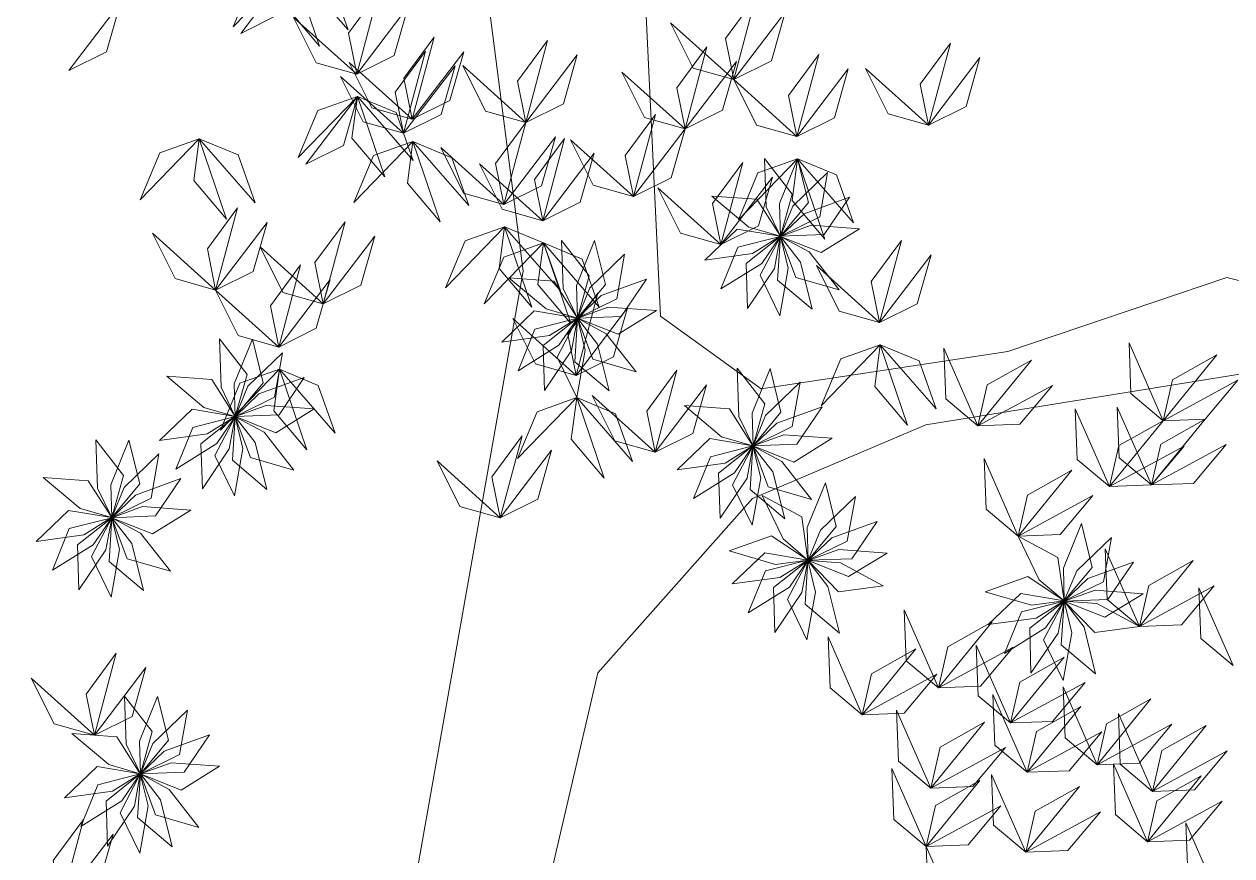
# Model space of a CAD drawing. Header units: inches. Extents: x 15 to 22798, y 21 to 21519.
# Drawn here: x 14753.4 to 14838.7, y 12490.1 to 12548.8 of the extents above; entities that cross this region are included whole.
import ezdxf

# ---------------------------------------------------------------- set-up
doc = ezdxf.new("R2010")
doc.units = ezdxf.units.IN
doc.header["$MEASUREMENT"] = 0
doc.layers.add('ARREDAMENTO', color=8, linetype='Continuous', lineweight=13)

msp = doc.modelspace()

# ---------------------------------------------------------------- linework, layer by layer
at = {"layer": 'ARREDAMENTO', "linetype": 'Continuous', "lineweight": 0}
for points in [[(14851.222, 12527.781), (14838.314, 12530.955), (14822.859, 12525.738), (14805.46, 12523.092), (14798.348, 12528.223), (14796.945, 12557.878), (14808.487, 12574.686), (14822.625, 12586.991), (14834.807, 12605.092), (14842.46, 12627.044)], [(14782.02, 12582.967), (14788.664, 12531.41), (14777.935, 12470.759), (14760.032, 12431.358), (14720.029, 12438.298), (14679.3, 12466.512), (14679.202, 12492.303), (14673.308, 12516.137), (14618.367, 12551.39)], [(14849.622, 12440.084), (14814.16, 12439.948), (14781.319, 12428.861), (14774.847, 12435.284), (14783.792, 12456.596), (14788.222, 12478.536), (14793.931, 12503.06), (14804.845, 12515.352), (14817.076, 12520.557), (14841.562, 12524.52)]]:
    msp.add_lwpolyline(points, dxfattribs=at)
at = {"layer": 'ARREDAMENTO', "lineweight": 0}
for points in [[(14772.367, 12552.963), (14769.575, 12551.968), (14768.193, 12548.656), (14772.367, 12552.963)], [(14768.736, 12548.189), (14771.39, 12549.51), (14772.367, 12552.963), (14768.736, 12548.189)], [(14772.367, 12552.963), (14771.978, 12550.024), (14774.293, 12547.283), (14772.367, 12552.963)], [(14772.367, 12552.963), (14775.103, 12551.822), (14776.309, 12548.442), (14772.367, 12552.963)], [(14776.909, 12545.302), (14776.324, 12548.208), (14778.452, 12551.098), (14776.909, 12545.302)], [(14803.519, 12544.923), (14802.934, 12547.829), (14805.062, 12550.719), (14803.519, 12544.923)], [(14756.602, 12545.574), (14759.256, 12546.895), (14760.233, 12550.348), (14756.602, 12545.574)], [(14776.909, 12545.302), (14779.563, 12546.623), (14780.54, 12550.076), (14776.909, 12545.302)], [(14803.519, 12544.923), (14806.173, 12546.244), (14807.15, 12549.697), (14803.519, 12544.923)], [(14776.909, 12545.302), (14774.056, 12546.109), (14772.457, 12549.321), (14776.909, 12545.302)], [(14803.519, 12544.923), (14800.667, 12545.73), (14799.067, 12548.942), (14803.519, 12544.923)], [(14780.828, 12542.124), (14780.243, 12545.03), (14782.371, 12547.92), (14780.828, 12542.124)], [(14788.842, 12541.9), (14788.257, 12544.807), (14790.384, 12547.697), (14788.842, 12541.9)], [(14800.082, 12541.442), (14799.497, 12544.348), (14801.624, 12547.238), (14800.082, 12541.442)], [(14817.268, 12541.702), (14816.683, 12544.608), (14818.81, 12547.498), (14817.268, 12541.702)], [(14780.218, 12541.136), (14779.633, 12544.042), (14781.76, 12546.932), (14780.218, 12541.136)], [(14780.828, 12542.124), (14783.482, 12543.445), (14784.459, 12546.898), (14780.828, 12542.124)], [(14788.842, 12541.9), (14791.495, 12543.221), (14792.472, 12546.674), (14788.842, 12541.9)], [(14800.082, 12541.442), (14802.736, 12542.763), (14803.712, 12546.216), (14800.082, 12541.442)], [(14807.971, 12540.904), (14807.386, 12543.81), (14809.514, 12546.7), (14807.971, 12540.904)], [(14817.268, 12541.702), (14819.921, 12543.023), (14820.898, 12546.476), (14817.268, 12541.702)], [(14780.828, 12542.124), (14777.976, 12542.931), (14776.376, 12546.143), (14780.828, 12542.124)], [(14780.218, 12541.136), (14782.871, 12542.457), (14783.848, 12545.91), (14780.218, 12541.136)], [(14788.842, 12541.9), (14785.989, 12542.707), (14784.39, 12545.919), (14788.842, 12541.9)], [(14800.082, 12541.442), (14797.229, 12542.249), (14795.63, 12545.461), (14800.082, 12541.442)], [(14807.971, 12540.904), (14810.625, 12542.225), (14811.602, 12545.678), (14807.971, 12540.904)], [(14817.268, 12541.702), (14814.415, 12542.509), (14812.816, 12545.721), (14817.268, 12541.702)], [(14780.218, 12541.136), (14777.365, 12541.942), (14775.765, 12545.155), (14780.218, 12541.136)], [(14807.971, 12540.904), (14805.119, 12541.711), (14803.519, 12544.923), (14807.971, 12540.904)], [(14776.961, 12543.735), (14774.169, 12542.74), (14772.788, 12539.428), (14776.961, 12543.735)], [(14773.331, 12538.961), (14775.984, 12540.282), (14776.961, 12543.735), (14773.331, 12538.961)], [(14776.961, 12543.735), (14776.572, 12540.796), (14778.887, 12538.055), (14776.961, 12543.735)], [(14776.961, 12543.735), (14779.697, 12542.594), (14780.903, 12539.214), (14776.961, 12543.735)], [(14796.451, 12536.668), (14795.866, 12539.574), (14797.993, 12542.464), (14796.451, 12536.668)], [(14787.299, 12536.104), (14786.714, 12539.01), (14788.842, 12541.9), (14787.299, 12536.104)], [(14796.451, 12536.668), (14799.105, 12537.989), (14800.082, 12541.442), (14796.451, 12536.668)], [(14765.797, 12540.746), (14763.005, 12539.751), (14761.624, 12536.439), (14765.797, 12540.746)], [(14765.797, 12540.746), (14765.408, 12537.808), (14767.723, 12535.066), (14765.797, 12540.746)], [(14765.797, 12540.746), (14768.533, 12539.605), (14769.739, 12536.225), (14765.797, 12540.746)], [(14780.881, 12540.557), (14778.088, 12539.562), (14776.707, 12536.25), (14780.881, 12540.557)], [(14780.881, 12540.557), (14780.491, 12537.619), (14782.807, 12534.877), (14780.881, 12540.557)], [(14780.881, 12540.557), (14783.617, 12539.416), (14784.822, 12536.036), (14780.881, 12540.557)], [(14787.299, 12536.104), (14789.953, 12537.425), (14790.93, 12540.878), (14787.299, 12536.104)], [(14790.035, 12534.963), (14789.45, 12537.869), (14791.578, 12540.759), (14790.035, 12534.963)], [(14796.451, 12536.668), (14793.598, 12537.474), (14791.999, 12540.687), (14796.451, 12536.668)], [(14787.299, 12536.104), (14784.447, 12536.911), (14782.847, 12540.123), (14787.299, 12536.104)], [(14790.035, 12534.963), (14792.689, 12536.284), (14793.666, 12539.737), (14790.035, 12534.963)], [(14790.035, 12534.963), (14787.183, 12535.77), (14785.583, 12538.982), (14790.035, 12534.963)], [(14802.616, 12533.278), (14802.031, 12536.184), (14804.159, 12539.074), (14802.616, 12533.278)], [(14808.024, 12539.337), (14805.231, 12538.342), (14803.85, 12535.03), (14808.024, 12539.337)], [(14805.693, 12539.356), (14805.812, 12535.95), (14806.816, 12533.873), (14807.646, 12536.844), (14805.693, 12539.356)], [(14808.024, 12539.337), (14806.747, 12536.177), (14806.819, 12533.871), (14808.786, 12536.248), (14808.024, 12539.337)], [(14808.024, 12539.337), (14807.634, 12536.398), (14809.95, 12533.657), (14808.024, 12539.337)], [(14808.024, 12539.337), (14810.76, 12538.196), (14811.965, 12534.816), (14808.024, 12539.337)], [(14802.616, 12533.278), (14805.27, 12534.599), (14806.247, 12538.052), (14802.616, 12533.278)], [(14810.145, 12538.372), (14807.693, 12536.004), (14806.822, 12533.868), (14809.585, 12535.239), (14810.145, 12538.372)], [(14802.616, 12533.278), (14799.764, 12534.085), (14798.164, 12537.297), (14802.616, 12533.278)], [(14801.983, 12536.706), (14804.594, 12534.515), (14806.809, 12533.872), (14805.156, 12536.476), (14801.983, 12536.706)], [(14811.69, 12536.627), (14808.488, 12535.461), (14806.823, 12533.865), (14809.904, 12533.993), (14811.69, 12536.627)], [(14766.955, 12530.072), (14766.37, 12532.978), (14768.498, 12535.868), (14766.955, 12530.072)], [(14766.955, 12530.072), (14769.609, 12531.393), (14770.586, 12534.846), (14766.955, 12530.072)], [(14774.55, 12529.101), (14773.965, 12532.007), (14776.092, 12534.897), (14774.55, 12529.101)], [(14787.352, 12534.537), (14784.559, 12533.542), (14783.178, 12530.23), (14787.352, 12534.537)], [(14787.352, 12534.537), (14786.962, 12531.599), (14789.278, 12528.857), (14787.352, 12534.537)], [(14787.352, 12534.537), (14790.088, 12533.396), (14791.293, 12530.016), (14787.352, 12534.537)], [(14801.469, 12532.176), (14804.844, 12532.65), (14806.805, 12533.866), (14803.764, 12534.38), (14801.469, 12532.176)], [(14812.392, 12534.405), (14808.992, 12534.642), (14806.822, 12533.861), (14809.69, 12532.725), (14812.392, 12534.405)], [(14766.955, 12530.072), (14764.103, 12530.879), (14762.503, 12534.091), (14766.955, 12530.072)], [(14774.55, 12529.101), (14777.204, 12530.422), (14778.181, 12533.875), (14774.55, 12529.101)], [(14791.369, 12533.578), (14791.488, 12530.172), (14792.492, 12528.095), (14793.322, 12531.066), (14791.369, 12533.578)], [(14793.699, 12533.559), (14792.423, 12530.399), (14792.495, 12528.094), (14794.461, 12530.47), (14793.699, 12533.559)], [(14802.618, 12530.148), (14805.508, 12531.954), (14806.805, 12533.862), (14803.817, 12533.095), (14802.618, 12530.148)], [(14804.492, 12528.763), (14806.398, 12531.588), (14806.807, 12533.859), (14804.389, 12531.943), (14804.492, 12528.763)], [(14806.768, 12528.259), (14807.36, 12531.616), (14806.81, 12533.856), (14805.38, 12531.123), (14806.768, 12528.259)], [(14809.052, 12528.725), (14808.227, 12532.033), (14806.813, 12533.855), (14806.619, 12530.777), (14809.052, 12528.725)], [(14810.948, 12530.08), (14808.85, 12532.766), (14806.817, 12533.856), (14807.892, 12530.965), (14810.948, 12530.08)], [(14813.813, 12527.782), (14813.228, 12530.688), (14815.355, 12533.578), (14813.813, 12527.782)], [(14774.55, 12529.101), (14771.697, 12529.907), (14770.098, 12533.12), (14774.55, 12529.101)], [(14790.088, 12533.396), (14787.295, 12532.401), (14785.914, 12529.089), (14790.088, 12533.396)], [(14790.088, 12533.396), (14789.698, 12530.458), (14792.014, 12527.716), (14790.088, 12533.396)], [(14790.088, 12533.396), (14792.824, 12532.255), (14794.029, 12528.875), (14790.088, 12533.396)], [(14795.821, 12532.594), (14793.369, 12530.226), (14792.498, 12528.091), (14795.26, 12529.462), (14795.821, 12532.594)], [(14771.407, 12526.053), (14770.823, 12528.959), (14772.95, 12531.849), (14771.407, 12526.053)], [(14813.813, 12527.782), (14810.96, 12528.589), (14809.361, 12531.801), (14813.813, 12527.782)], [(14813.813, 12527.782), (14816.466, 12529.103), (14817.443, 12532.556), (14813.813, 12527.782)], [(14787.658, 12530.929), (14790.27, 12528.738), (14792.485, 12528.094), (14790.832, 12530.699), (14787.658, 12530.929)], [(14771.407, 12526.053), (14768.555, 12526.86), (14766.955, 12530.072), (14771.407, 12526.053)], [(14771.407, 12526.053), (14774.061, 12527.374), (14775.038, 12530.827), (14771.407, 12526.053)], [(14797.366, 12530.85), (14794.163, 12529.684), (14792.498, 12528.087), (14795.58, 12528.216), (14797.366, 12530.85)], [(14792.391, 12524.049), (14791.807, 12526.955), (14793.934, 12529.845), (14792.391, 12524.049)], [(14787.145, 12526.398), (14790.52, 12526.873), (14792.481, 12528.088), (14789.439, 12528.603), (14787.145, 12526.398)], [(14792.391, 12524.049), (14795.045, 12525.37), (14796.022, 12528.823), (14792.391, 12524.049)], [(14798.068, 12528.627), (14794.668, 12528.865), (14792.498, 12528.083), (14795.366, 12526.948), (14798.068, 12528.627)], [(14792.391, 12524.049), (14789.539, 12524.856), (14787.939, 12528.068), (14792.391, 12524.049)], [(14788.294, 12524.37), (14791.184, 12526.177), (14792.481, 12528.085), (14789.493, 12527.318), (14788.294, 12524.37)], [(14790.168, 12522.985), (14792.074, 12525.811), (14792.482, 12528.081), (14790.065, 12526.165), (14790.168, 12522.985)], [(14792.444, 12522.482), (14793.036, 12525.839), (14792.485, 12528.079), (14791.056, 12525.345), (14792.444, 12522.482)], [(14794.727, 12522.948), (14793.903, 12526.255), (14792.489, 12528.078), (14792.295, 12524.999), (14794.727, 12522.948)], [(14796.624, 12524.303), (14794.525, 12526.988), (14792.493, 12528.078), (14793.568, 12525.187), (14796.624, 12524.303)], [(14767.216, 12526.635), (14767.335, 12523.229), (14768.339, 12521.152), (14769.169, 12524.123), (14767.216, 12526.635)], [(14769.547, 12526.616), (14768.27, 12523.456), (14768.343, 12521.15), (14770.309, 12523.527), (14769.547, 12526.616)], [(14813.865, 12526.215), (14811.073, 12525.22), (14809.691, 12521.908), (14813.865, 12526.215)], [(14813.865, 12526.215), (14813.475, 12523.276), (14815.791, 12520.535), (14813.865, 12526.215)], [(14813.865, 12526.215), (14816.601, 12525.074), (14817.806, 12521.694), (14813.865, 12526.215)], [(14820.752, 12520.485), (14818.483, 12522.392), (14818.345, 12525.978), (14820.752, 12520.485)], [(14833.822, 12520.852), (14831.553, 12522.76), (14831.415, 12526.346), (14833.822, 12520.852)], [(14771.668, 12525.651), (14769.216, 12523.283), (14768.345, 12521.147), (14771.108, 12522.519), (14771.668, 12525.651)], [(14820.752, 12520.485), (14821.413, 12523.374), (14824.54, 12525.135), (14820.752, 12520.485)], [(14833.822, 12520.852), (14834.483, 12523.742), (14837.61, 12525.502), (14833.822, 12520.852)], [(14771.46, 12524.486), (14768.667, 12523.491), (14767.286, 12520.179), (14771.46, 12524.486)], [(14771.46, 12524.486), (14771.07, 12521.547), (14773.386, 12518.806), (14771.46, 12524.486)], [(14771.46, 12524.486), (14774.196, 12523.345), (14775.401, 12519.965), (14771.46, 12524.486)], [(14797.971, 12518.62), (14797.386, 12521.526), (14799.513, 12524.416), (14797.971, 12518.62)], [(14803.756, 12524.564), (14803.875, 12521.157), (14804.879, 12519.081), (14805.708, 12522.051), (14803.756, 12524.564)], [(14806.086, 12524.545), (14804.81, 12521.384), (14804.882, 12519.079), (14806.848, 12521.455), (14806.086, 12524.545)], [(14763.506, 12523.985), (14766.117, 12521.794), (14768.332, 12521.151), (14766.68, 12523.755), (14763.506, 12523.985)], [(14773.214, 12523.906), (14770.011, 12522.74), (14768.346, 12521.144), (14771.428, 12521.273), (14773.214, 12523.906)], [(14797.971, 12518.62), (14800.624, 12519.941), (14801.601, 12523.394), (14797.971, 12518.62)], [(14808.208, 12523.58), (14805.756, 12521.212), (14804.884, 12519.076), (14807.647, 12520.447), (14808.208, 12523.58)], [(14820.752, 12520.485), (14823.714, 12520.598), (14826.024, 12523.345), (14820.752, 12520.485)], [(14833.822, 12520.852), (14836.784, 12520.966), (14839.094, 12523.712), (14833.822, 12520.852)], [(14792.444, 12522.482), (14789.652, 12521.487), (14788.27, 12518.175), (14792.444, 12522.482)], [(14792.444, 12522.482), (14792.054, 12519.543), (14794.37, 12516.802), (14792.444, 12522.482)], [(14792.444, 12522.482), (14795.18, 12521.341), (14796.385, 12517.961), (14792.444, 12522.482)], [(14797.971, 12518.62), (14795.118, 12519.426), (14793.518, 12522.639), (14797.971, 12518.62)], [(14762.992, 12519.455), (14766.368, 12519.929), (14768.328, 12521.145), (14765.287, 12521.659), (14762.992, 12519.455)], [(14773.916, 12521.684), (14770.516, 12521.921), (14768.345, 12521.14), (14771.213, 12520.004), (14773.916, 12521.684)], [(14800.045, 12521.914), (14802.656, 12519.723), (14804.871, 12519.08), (14803.219, 12521.684), (14800.045, 12521.914)], [(14809.753, 12521.835), (14806.55, 12520.669), (14804.885, 12519.072), (14807.967, 12519.201), (14809.753, 12521.835)], [(14830.034, 12516.202), (14827.765, 12518.11), (14827.626, 12521.696), (14830.034, 12516.202)], [(14832.996, 12516.316), (14830.727, 12518.224), (14830.589, 12521.809), (14832.996, 12516.316)], [(14764.141, 12517.427), (14767.032, 12519.233), (14768.328, 12521.141), (14765.341, 12520.374), (14764.141, 12517.427)], [(14766.016, 12516.042), (14767.921, 12518.868), (14768.33, 12521.138), (14765.912, 12519.222), (14766.016, 12516.042)], [(14768.291, 12515.539), (14768.883, 12518.895), (14768.333, 12521.135), (14766.904, 12518.402), (14768.291, 12515.539)], [(14770.575, 12516.005), (14769.75, 12519.312), (14768.336, 12521.134), (14768.142, 12518.056), (14770.575, 12516.005)], [(14772.471, 12517.359), (14770.373, 12520.045), (14768.34, 12521.135), (14769.415, 12518.244), (14772.471, 12517.359)], [(14830.034, 12516.202), (14830.695, 12519.092), (14833.822, 12520.852), (14830.034, 12516.202)], [(14832.996, 12516.316), (14833.657, 12519.206), (14836.784, 12520.966), (14832.996, 12516.316)], [(14787.037, 12513.988), (14786.452, 12516.894), (14788.58, 12519.784), (14787.037, 12513.988)], [(14810.455, 12519.613), (14807.055, 12519.85), (14804.885, 12519.069), (14807.752, 12517.933), (14810.455, 12519.613)], [(14758.505, 12519.498), (14758.624, 12516.091), (14759.628, 12514.015), (14760.457, 12516.986), (14758.505, 12519.498)], [(14760.835, 12519.479), (14759.558, 12516.319), (14759.631, 12514.013), (14761.597, 12516.39), (14760.835, 12519.479)], [(14799.532, 12517.383), (14802.907, 12517.858), (14804.867, 12519.074), (14801.826, 12519.588), (14799.532, 12517.383)], [(14800.681, 12515.356), (14803.571, 12517.162), (14804.868, 12519.07), (14801.88, 12518.303), (14800.681, 12515.356)], [(14802.555, 12513.97), (14804.461, 12516.796), (14804.869, 12519.066), (14802.452, 12517.151), (14802.555, 12513.97)], [(14804.831, 12513.467), (14805.422, 12516.824), (14804.872, 12519.064), (14803.443, 12516.331), (14804.831, 12513.467)], [(14807.114, 12513.933), (14806.29, 12517.24), (14804.876, 12519.063), (14804.682, 12515.985), (14807.114, 12513.933)], [(14809.011, 12515.288), (14806.912, 12517.974), (14804.879, 12519.064), (14805.954, 12516.173), (14809.011, 12515.288)], [(14830.034, 12516.202), (14832.996, 12516.316), (14835.306, 12519.062), (14830.034, 12516.202)], [(14832.996, 12516.316), (14835.958, 12516.43), (14838.268, 12519.176), (14832.996, 12516.316)], [(14762.956, 12518.514), (14760.505, 12516.146), (14759.633, 12514.01), (14762.396, 12515.381), (14762.956, 12518.514)], [(14787.037, 12513.988), (14789.691, 12515.309), (14790.668, 12518.762), (14787.037, 12513.988)], [(14823.601, 12512.701), (14821.332, 12514.609), (14821.194, 12518.195), (14823.601, 12512.701)], [(14787.037, 12513.988), (14784.185, 12514.794), (14782.585, 12518.007), (14787.037, 12513.988)], [(14823.601, 12512.701), (14824.263, 12515.591), (14827.39, 12517.351), (14823.601, 12512.701)], [(14754.794, 12516.848), (14757.405, 12514.657), (14759.62, 12514.014), (14757.968, 12516.618), (14754.794, 12516.848)], [(14764.502, 12516.769), (14761.299, 12515.603), (14759.634, 12514.007), (14762.716, 12514.135), (14764.502, 12516.769)], [(14809.993, 12516.465), (14808.701, 12513.311), (14808.763, 12511.005), (14810.74, 12513.372), (14809.993, 12516.465)], [(14805.521, 12515.574), (14807.001, 12512.504), (14808.756, 12511.007), (14808.32, 12514.06), (14805.521, 12515.574)], [(14823.601, 12512.701), (14826.564, 12512.815), (14828.873, 12515.561), (14823.601, 12512.701)], [(14765.204, 12514.547), (14761.804, 12514.784), (14759.634, 12514.003), (14762.501, 12512.867), (14765.204, 12514.547)], [(14812.109, 12515.49), (14809.647, 12513.133), (14808.765, 12511.002), (14811.535, 12512.36), (14812.109, 12515.49)], [(14754.281, 12512.318), (14757.656, 12512.792), (14759.616, 12514.008), (14756.575, 12514.522), (14754.281, 12512.318)], [(14755.43, 12510.29), (14758.32, 12512.096), (14759.617, 12514.004), (14756.629, 12513.237), (14755.43, 12510.29)], [(14757.304, 12508.905), (14759.21, 12511.73), (14759.618, 12514.001), (14757.201, 12512.085), (14757.304, 12508.905)], [(14759.58, 12508.401), (14760.171, 12511.758), (14759.621, 12513.998), (14758.192, 12511.265), (14759.58, 12508.401)], [(14761.863, 12508.867), (14761.038, 12512.175), (14759.625, 12513.997), (14759.431, 12510.919), (14761.863, 12508.867)], [(14763.76, 12510.222), (14761.661, 12512.908), (14759.628, 12513.998), (14760.703, 12511.107), (14763.76, 12510.222)], [(14813.647, 12513.738), (14810.439, 12512.587), (14808.766, 12510.998), (14811.849, 12511.113), (14813.647, 12513.738)], [(14828.073, 12513.592), (14826.782, 12510.438), (14826.844, 12508.132), (14828.821, 12510.499), (14828.073, 12513.592)], [(14803.191, 12511.655), (14806.463, 12510.7), (14808.75, 12511.003), (14806.189, 12512.722), (14803.191, 12511.655)], [(14823.601, 12512.701), (14825.082, 12509.631), (14826.837, 12508.134), (14826.4, 12511.187), (14823.601, 12512.701)], [(14830.19, 12512.617), (14827.727, 12510.261), (14826.846, 12508.129), (14829.615, 12509.487), (14830.19, 12512.617)], [(14803.405, 12509.334), (14806.783, 12509.793), (14808.749, 12510.999), (14805.71, 12511.528), (14803.405, 12509.334)], [(14814.339, 12511.513), (14810.94, 12511.766), (14808.766, 12510.995), (14811.628, 12509.846), (14814.339, 12511.513)], [(14832.146, 12506.325), (14829.877, 12508.233), (14829.739, 12511.819), (14832.146, 12506.325)], [(14804.545, 12507.301), (14807.443, 12509.094), (14808.749, 12510.996), (14805.758, 12510.243), (14804.545, 12507.301)], [(14806.413, 12505.907), (14808.331, 12508.724), (14808.75, 12510.992), (14806.324, 12509.088), (14806.413, 12505.907)], [(14808.686, 12505.393), (14809.293, 12508.747), (14808.753, 12510.99), (14807.311, 12508.263), (14808.686, 12505.393)], [(14810.972, 12505.849), (14810.162, 12509.16), (14808.757, 12510.989), (14808.549, 12507.911), (14810.972, 12505.849)], [(14814.065, 12509.198), (14811.063, 12510.812), (14808.764, 12510.991), (14810.911, 12508.778), (14814.065, 12509.198)], [(14831.727, 12510.865), (14828.519, 12509.714), (14826.847, 12508.125), (14829.929, 12508.24), (14831.727, 12510.865)], [(14832.146, 12506.325), (14832.807, 12509.215), (14835.934, 12510.975), (14832.146, 12506.325)], [(14821.272, 12508.782), (14824.544, 12507.828), (14826.83, 12508.13), (14824.269, 12509.849), (14821.272, 12508.782)], [(14832.419, 12508.64), (14829.02, 12508.893), (14826.846, 12508.122), (14829.709, 12506.973), (14832.419, 12508.64)], [(14832.146, 12506.325), (14835.108, 12506.439), (14837.418, 12509.185), (14832.146, 12506.325)], [(14838.761, 12503.564), (14836.492, 12505.471), (14836.354, 12509.057), (14838.761, 12503.564)], [(14821.486, 12506.461), (14824.863, 12506.92), (14826.829, 12508.127), (14823.79, 12508.655), (14821.486, 12506.461)], [(14822.625, 12504.428), (14825.524, 12506.221), (14826.829, 12508.123), (14823.838, 12507.37), (14822.625, 12504.428)], [(14824.493, 12503.034), (14826.412, 12505.851), (14826.831, 12508.119), (14824.405, 12506.215), (14824.493, 12503.034)], [(14826.766, 12502.521), (14827.374, 12505.874), (14826.834, 12508.117), (14825.392, 12505.39), (14826.766, 12502.521)], [(14829.052, 12502.976), (14828.243, 12506.287), (14826.837, 12508.116), (14826.629, 12505.039), (14829.052, 12502.976)], [(14832.146, 12506.325), (14829.144, 12507.939), (14826.844, 12508.119), (14828.992, 12505.905), (14832.146, 12506.325)], [(14817.963, 12502.001), (14815.694, 12503.909), (14815.555, 12507.495), (14817.963, 12502.001)], [(14817.963, 12502.001), (14818.624, 12504.891), (14821.751, 12506.651), (14817.963, 12502.001)], [(14812.582, 12500.094), (14810.313, 12502.002), (14810.175, 12505.588), (14812.582, 12500.094)], [(14758.399, 12498.651), (14757.815, 12501.557), (14759.942, 12504.447), (14758.399, 12498.651)], [(14812.582, 12500.094), (14813.243, 12502.984), (14816.37, 12504.744), (14812.582, 12500.094)], [(14817.963, 12502.001), (14820.925, 12502.115), (14823.234, 12504.861), (14817.963, 12502.001)], [(14823.046, 12499.516), (14820.777, 12501.423), (14820.638, 12505.009), (14823.046, 12499.516)], [(14823.046, 12499.516), (14823.707, 12502.405), (14826.834, 12504.166), (14823.046, 12499.516)], [(14758.399, 12498.651), (14761.053, 12499.972), (14762.03, 12503.425), (14758.399, 12498.651)], [(14812.582, 12500.094), (14815.544, 12500.208), (14817.854, 12502.954), (14812.582, 12500.094)], [(14758.399, 12498.651), (14755.547, 12499.457), (14753.947, 12502.67), (14758.399, 12498.651)], [(14823.046, 12499.516), (14826.008, 12499.629), (14828.318, 12502.376), (14823.046, 12499.516)], [(14829.173, 12496.566), (14826.904, 12498.474), (14826.766, 12502.059), (14829.173, 12496.566)], [(14760.523, 12501.415), (14760.642, 12498.009), (14761.646, 12495.932), (14762.476, 12498.903), (14760.523, 12501.415)], [(14762.854, 12501.396), (14761.577, 12498.236), (14761.649, 12495.931), (14763.616, 12498.307), (14762.854, 12501.396)], [(14824.22, 12496.033), (14821.951, 12497.941), (14821.813, 12501.527), (14824.22, 12496.033)], [(14829.173, 12496.566), (14829.834, 12499.456), (14832.961, 12501.216), (14829.173, 12496.566)], [(14764.975, 12500.431), (14762.523, 12498.063), (14761.652, 12495.928), (14764.415, 12497.299), (14764.975, 12500.431)], [(14817.422, 12494.925), (14815.153, 12496.832), (14815.015, 12500.418), (14817.422, 12494.925)], [(14817.422, 12494.925), (14815.153, 12496.832), (14815.015, 12500.418), (14817.422, 12494.925)], [(14824.22, 12496.033), (14824.881, 12498.923), (14828.008, 12500.684), (14824.22, 12496.033)], [(14833.071, 12494.689), (14830.802, 12496.597), (14830.664, 12500.183), (14833.071, 12494.689)], [(14817.422, 12494.925), (14818.083, 12497.815), (14821.21, 12499.575), (14817.422, 12494.925)], [(14817.422, 12494.925), (14818.083, 12497.815), (14821.21, 12499.575), (14817.422, 12494.925)], [(14829.173, 12496.566), (14832.136, 12496.68), (14834.445, 12499.426), (14829.173, 12496.566)], [(14833.071, 12494.689), (14833.732, 12497.579), (14836.86, 12499.34), (14833.071, 12494.689)], [(14756.813, 12498.766), (14759.424, 12496.575), (14761.639, 12495.931), (14759.986, 12498.536), (14756.813, 12498.766)], [(14766.52, 12498.687), (14763.317, 12497.521), (14761.653, 12495.924), (14764.734, 12496.053), (14766.52, 12498.687)], [(14824.22, 12496.033), (14827.182, 12496.147), (14829.492, 12498.894), (14824.22, 12496.033)], [(14817.422, 12494.925), (14820.385, 12495.038), (14822.694, 12497.785), (14817.422, 12494.925)], [(14817.422, 12494.925), (14820.385, 12495.038), (14822.694, 12497.785), (14817.422, 12494.925)], [(14833.071, 12494.689), (14836.034, 12494.803), (14838.343, 12497.55), (14833.071, 12494.689)], [(14756.299, 12494.235), (14759.674, 12494.71), (14761.635, 12495.925), (14758.594, 12496.44), (14756.299, 12494.235)], [(14757.448, 12492.207), (14760.338, 12494.014), (14761.635, 12495.921), (14758.647, 12495.155), (14757.448, 12492.207)], [(14759.322, 12490.822), (14761.228, 12493.648), (14761.637, 12495.918), (14759.219, 12494.002), (14759.322, 12490.822)], [(14761.598, 12490.319), (14762.19, 12493.676), (14761.639, 12495.916), (14760.21, 12493.182), (14761.598, 12490.319)], [(14763.882, 12490.785), (14763.057, 12494.092), (14761.643, 12495.915), (14761.449, 12492.836), (14763.882, 12490.785)], [(14765.778, 12492.14), (14763.68, 12494.825), (14761.647, 12495.915), (14762.722, 12493.024), (14765.778, 12492.14)], [(14767.222, 12496.464), (14763.822, 12496.702), (14761.652, 12495.92), (14764.52, 12494.785), (14767.222, 12496.464)], [(14817.095, 12490.8), (14814.826, 12492.707), (14814.688, 12496.293), (14817.095, 12490.8)], [(14832.723, 12491.138), (14830.454, 12493.046), (14830.315, 12496.632), (14832.723, 12491.138)], [(14817.095, 12490.8), (14817.756, 12493.689), (14820.883, 12495.45), (14817.095, 12490.8)], [(14824.124, 12490.393), (14821.855, 12492.3), (14821.717, 12495.886), (14824.124, 12490.393)], [(14832.723, 12491.138), (14833.384, 12494.028), (14836.511, 12495.788), (14832.723, 12491.138)], [(14824.124, 12490.393), (14824.785, 12493.282), (14827.913, 12495.043), (14824.124, 12490.393)], [(14817.095, 12490.8), (14820.057, 12490.913), (14822.367, 12493.66), (14817.095, 12490.8)], [(14832.723, 12491.138), (14835.685, 12491.252), (14837.995, 12493.998), (14832.723, 12491.138)], [(14756.081, 12486.898), (14755.496, 12489.804), (14757.624, 12492.694), (14756.081, 12486.898)], [(14824.124, 12490.393), (14827.087, 12490.506), (14829.396, 12493.253), (14824.124, 12490.393)], [(14756.081, 12486.898), (14758.735, 12488.219), (14759.712, 12491.672), (14756.081, 12486.898)], [(14837.825, 12486.98), (14835.556, 12488.888), (14835.418, 12492.474), (14837.825, 12486.98)], [(14819.502, 12485.306), (14817.233, 12487.214), (14817.095, 12490.8), (14819.502, 12485.306)]]:
    msp.add_lwpolyline(points, dxfattribs=at)

doc.saveas('drawing.dxf')
